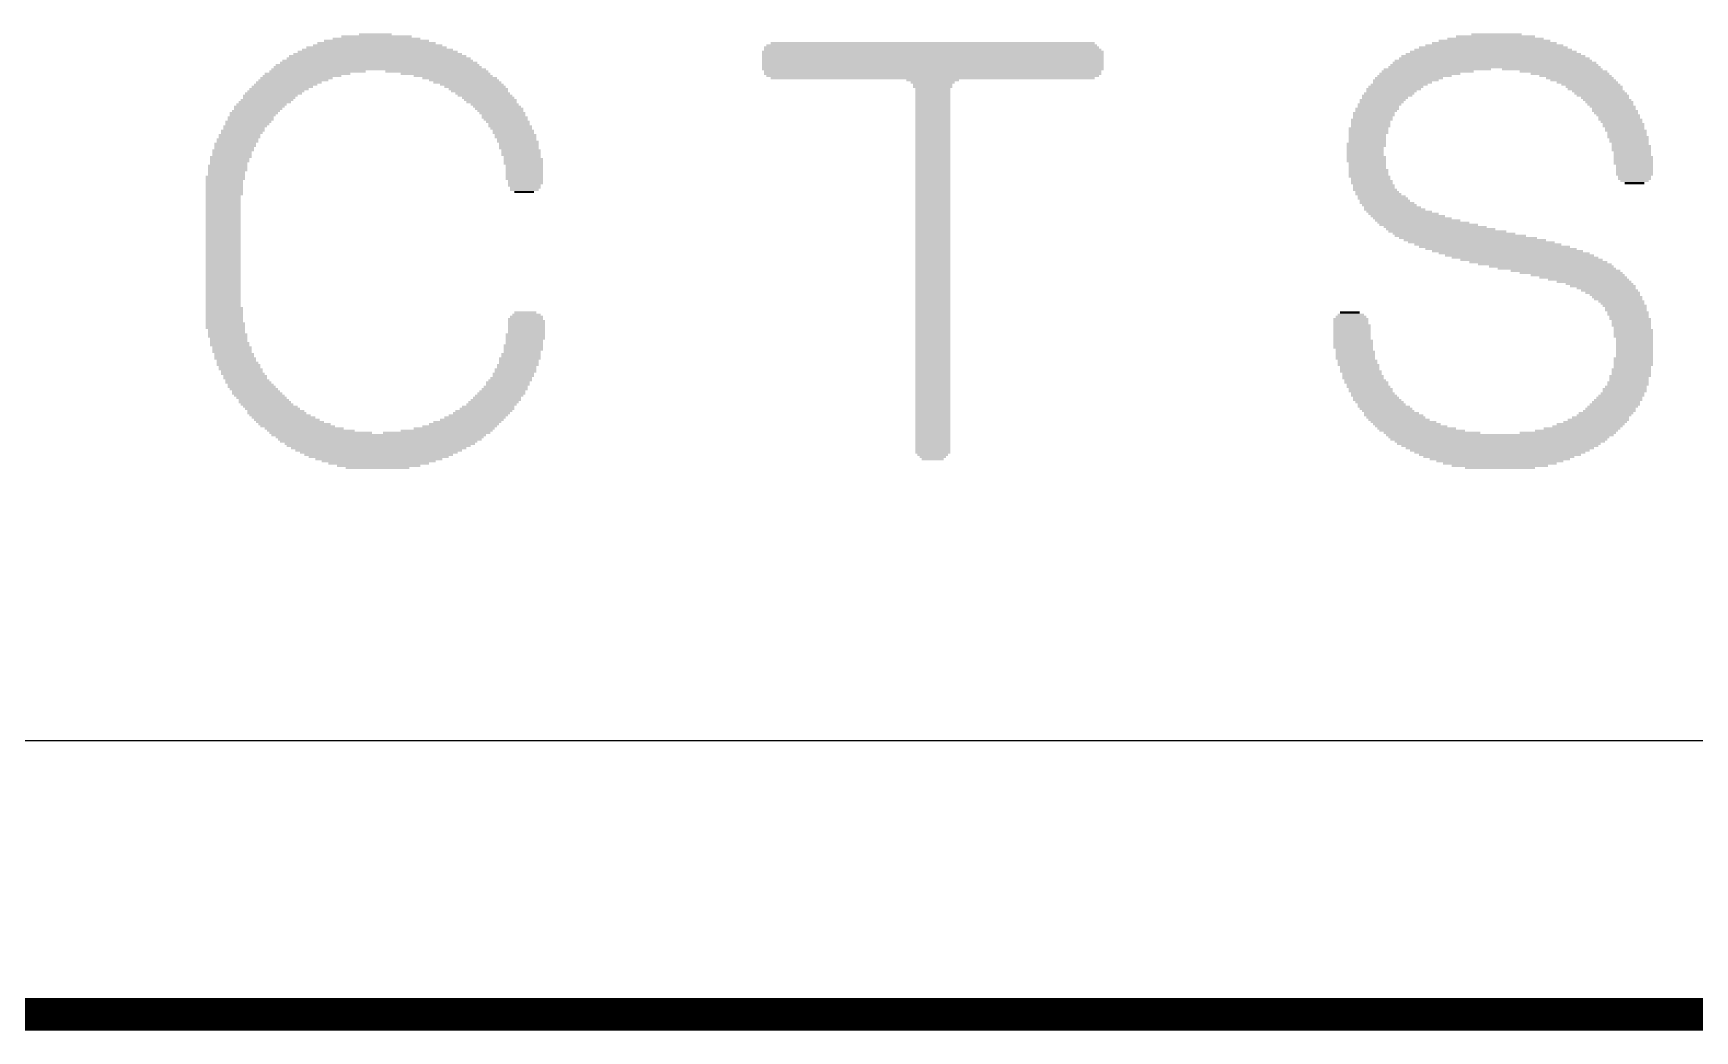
# Model space of a CAD drawing. Extents: x -0.05 to 2.15, y -0.05 to 2.68.
# Drawn here: x 1.3792 to 1.6827, y -0.053 to 0.1292 of the extents above; entities that cross this region are included whole.
import ezdxf

# ---------------------------------------------------------------- set-up
doc = ezdxf.new("R2010")
doc.units = 0
for name, color, linetype in [('1', 12, 'CONTINUOUS'), ('16', 132, 'CONTINUOUS'), ('20', 31, 'CONTINUOUS'), ('25', 253, 'CONTINUOUS')]:
    doc.layers.add(name, color=color, linetype=linetype)

# ---------------------------------------------------------------- blocks, each defined once
blk = doc.blocks.new('RECT')
blk.add_solid([(-0.5, -0.5), (0.5, -0.5), (-0.5, 0.5), (0.5, 0.5)])

msp = doc.modelspace()

# ---------------------------------------------------------------- linework, layer by layer
at = {"layer": '1', "const_width": 0.006}
msp.add_lwpolyline([(0.05, -0.05), (2.05, -0.05)], dxfattribs=at)
at = {"layer": '16', "const_width": 0.006}
msp.add_lwpolyline([(0.05, -0.05), (2.1, -0.05)], dxfattribs=at)
at = {"layer": '20'}
msp.add_line((0, 0), (2.15, 0), dxfattribs=at)

# ---------------------------------------------------------------- block references
at = {"layer": '25', "yscale": 0.0004}
for p, xscale in [((1.4419, 0.1274), 0.0216), ((1.4419, 0.1278), 0.0192), ((1.4419, 0.1282), 0.016), ((1.4419, 0.1286), 0.0128), ((1.4417, 0.129), 0.006), ((1.5435, 0.1274), 0.0592), ((1.6461, 0.1274), 0.0228), ((1.6461, 0.1278), 0.0204), ((1.6463, 0.1282), 0.0176), ((1.6463, 0.1286), 0.0144), ((1.6465, 0.129), 0.0092), ((1.4423, 0.1246), 0.0336), ((1.4421, 0.125), 0.0324), ((1.4421, 0.1254), 0.0308), ((1.4421, 0.1258), 0.0292), ((1.4421, 0.1262), 0.0276), ((1.4419, 0.1266), 0.0256), ((1.4421, 0.127), 0.0236), ((1.5435, 0.1258), 0.0624), ((1.5435, 0.1254), 0.0624), ((1.5435, 0.125), 0.0624), ((1.5435, 0.1246), 0.0624), ((1.5433, 0.1266), 0.0612), ((1.5435, 0.1262), 0.0616), ((1.5433, 0.127), 0.0604), ((1.6461, 0.1246), 0.0348), ((1.6459, 0.125), 0.0336), ((1.6459, 0.1254), 0.032), ((1.6459, 0.1258), 0.0304), ((1.6459, 0.1262), 0.0288), ((1.6459, 0.1266), 0.0272), ((1.6461, 0.127), 0.0252), ((1.4283, 0.1214), 0.0144), ((1.4293, 0.1218), 0.0156), ((1.4311, 0.1222), 0.0176), ((1.4423, 0.1226), 0.0392), ((1.4421, 0.123), 0.038), ((1.4421, 0.1234), 0.0372), ((1.4423, 0.1238), 0.036), ((1.4421, 0.1242), 0.0348), ((1.4529, 0.1222), 0.0188), ((1.4545, 0.1218), 0.0164), ((1.4559, 0.1214), 0.0144), ((1.5435, 0.1242), 0.0624), ((1.5435, 0.1238), 0.0624), ((1.5435, 0.1234), 0.0624), ((1.5435, 0.123), 0.0624), ((1.5435, 0.1226), 0.0624), ((1.5435, 0.1222), 0.0616), ((1.5435, 0.1218), 0.0616), ((1.5435, 0.1214), 0.0608), ((1.6315, 0.1214), 0.0136), ((1.6325, 0.1218), 0.0148), ((1.6339, 0.1222), 0.0168), ((1.6357, 0.1226), 0.0196), ((1.6461, 0.123), 0.0388), ((1.6461, 0.1234), 0.038), ((1.6461, 0.1238), 0.0372), ((1.6459, 0.1242), 0.036), ((1.6567, 0.1226), 0.0184), ((1.6587, 0.1222), 0.016), ((1.6599, 0.1218), 0.0144), ((1.6609, 0.1214), 0.0132), ((1.4231, 0.1182), 0.0104), ((1.4235, 0.1186), 0.0104), ((1.4241, 0.119), 0.0108), ((1.4247, 0.1194), 0.0112), ((1.4253, 0.1198), 0.0116), ((1.4259, 0.1202), 0.012), ((1.4267, 0.1206), 0.0128), ((1.4273, 0.121), 0.0132), ((1.4571, 0.121), 0.0136), ((1.4579, 0.1206), 0.0128), ((1.4585, 0.1202), 0.0124), ((1.4593, 0.1198), 0.0116), ((1.4599, 0.1194), 0.0112), ((1.4605, 0.119), 0.0108), ((1.4607, 0.1186), 0.0104), ((1.4613, 0.1182), 0.01), ((1.5435, 0.121), 0.0592), ((1.5435, 0.1206), 0.0096), ((1.5435, 0.1202), 0.008), ((1.5435, 0.1198), 0.0072), ((1.5435, 0.1194), 0.0072), ((1.5435, 0.119), 0.0064), ((1.5435, 0.1186), 0.0064), ((1.5435, 0.1182), 0.0064), ((1.6269, 0.1182), 0.0092), ((1.6277, 0.119), 0.01), ((1.6273, 0.1186), 0.0092), ((1.6281, 0.1194), 0.01), ((1.6287, 0.1198), 0.0104), ((1.6299, 0.1206), 0.012), ((1.6293, 0.1202), 0.0108), ((1.6305, 0.121), 0.0124), ((1.6617, 0.121), 0.0124), ((1.6623, 0.1206), 0.012), ((1.6631, 0.1202), 0.0112), ((1.6637, 0.1198), 0.0108), ((1.6643, 0.1194), 0.0104), ((1.6645, 0.119), 0.01), ((1.6651, 0.1186), 0.0096), ((1.6655, 0.1182), 0.0096), ((1.4205, 0.1158), 0.0092), ((1.4203, 0.1154), 0.0088), ((1.4209, 0.1162), 0.0092), ((1.4215, 0.1166), 0.0096), ((1.4219, 0.117), 0.0096), ((1.4225, 0.1178), 0.01), ((1.4223, 0.1174), 0.0096), ((1.4617, 0.1178), 0.01), ((1.4623, 0.1174), 0.0096), ((1.4627, 0.117), 0.0096), ((1.4629, 0.1166), 0.0092), ((1.4635, 0.1162), 0.0088), ((1.4639, 0.1158), 0.0088), ((1.4643, 0.1154), 0.0088), ((1.5435, 0.1178), 0.0064), ((1.5435, 0.1174), 0.0064), ((1.5435, 0.117), 0.0064), ((1.5435, 0.1166), 0.0064), ((1.5435, 0.1162), 0.0064), ((1.5435, 0.1158), 0.0064), ((1.5435, 0.1154), 0.0064), ((1.6247, 0.1154), 0.008), ((1.6251, 0.1162), 0.008), ((1.6249, 0.1158), 0.0076), ((1.6257, 0.117), 0.0084), ((1.6255, 0.1166), 0.008), ((1.6265, 0.1178), 0.0092), ((1.6261, 0.1174), 0.0084), ((1.6659, 0.1178), 0.0096), ((1.6663, 0.1174), 0.0088), ((1.6667, 0.117), 0.0088), ((1.6671, 0.1166), 0.0088), ((1.6673, 0.1162), 0.0084), ((1.6677, 0.1158), 0.0084), ((1.6679, 0.1154), 0.008), ((1.4179, 0.1122), 0.008), ((1.4185, 0.113), 0.0084), ((1.4183, 0.1126), 0.008), ((1.4189, 0.1138), 0.0084), ((1.4189, 0.1134), 0.0084), ((1.4195, 0.1146), 0.0088), ((1.4193, 0.1142), 0.0084), ((1.4199, 0.115), 0.0088), ((1.4645, 0.115), 0.0084), ((1.4649, 0.1146), 0.0084), ((1.4651, 0.1142), 0.008), ((1.4653, 0.1138), 0.0084), ((1.4655, 0.1134), 0.008), ((1.4659, 0.113), 0.008), ((1.4661, 0.1126), 0.0076), ((1.4663, 0.1122), 0.008), ((1.5435, 0.115), 0.0064), ((1.5435, 0.1146), 0.0064), ((1.5435, 0.1142), 0.0064), ((1.5435, 0.1138), 0.0064), ((1.5435, 0.1134), 0.0064), ((1.5435, 0.113), 0.0064), ((1.5435, 0.1126), 0.0064), ((1.5435, 0.1122), 0.0064), ((1.6237, 0.1134), 0.0076), ((1.6235, 0.113), 0.0072), ((1.6235, 0.1126), 0.0072), ((1.6235, 0.1122), 0.0072), ((1.6241, 0.1146), 0.0076), ((1.6241, 0.1142), 0.0076), ((1.6239, 0.1138), 0.0072), ((1.6245, 0.115), 0.0076), ((1.6681, 0.115), 0.0084), ((1.6683, 0.1146), 0.008), ((1.6687, 0.1142), 0.008), ((1.6689, 0.1138), 0.0076), ((1.6691, 0.1134), 0.008), ((1.6693, 0.113), 0.0076), ((1.6697, 0.1126), 0.0076), ((1.6697, 0.1122), 0.0076), ((1.4165, 0.1098), 0.0076), ((1.4165, 0.1094), 0.0076), ((1.4169, 0.1106), 0.0076), ((1.4169, 0.1102), 0.0076), ((1.4175, 0.1114), 0.008), ((1.4173, 0.111), 0.0076), ((1.4177, 0.1118), 0.0076), ((1.4665, 0.1118), 0.0076), ((1.4669, 0.1114), 0.0076), ((1.4669, 0.111), 0.0076), ((1.4673, 0.1106), 0.0076), ((1.4673, 0.1102), 0.0076), ((1.4675, 0.1098), 0.0072), ((1.4677, 0.1094), 0.0076), ((1.5435, 0.1118), 0.0064), ((1.5435, 0.1114), 0.0064), ((1.5435, 0.111), 0.0064), ((1.5435, 0.1106), 0.0064), ((1.5435, 0.1102), 0.0064), ((1.5435, 0.1098), 0.0064), ((1.5435, 0.1094), 0.0064), ((1.6231, 0.1118), 0.0072), ((1.6231, 0.1114), 0.0072), ((1.6231, 0.111), 0.0072), ((1.6229, 0.1106), 0.0068), ((1.6229, 0.1102), 0.0068), ((1.6229, 0.1098), 0.0068), ((1.6229, 0.1094), 0.0068), ((1.6699, 0.1118), 0.0072), ((1.6701, 0.1114), 0.0076), ((1.6703, 0.111), 0.0072), ((1.6703, 0.1106), 0.0072), ((1.6705, 0.1102), 0.0076), ((1.6707, 0.1098), 0.0072), ((1.6707, 0.1094), 0.0072), ((1.4153, 0.1066), 0.0076), ((1.4151, 0.1062), 0.0072), ((1.4157, 0.1078), 0.0076), ((1.4155, 0.1074), 0.0072), ((1.4155, 0.107), 0.0072), ((1.4161, 0.109), 0.0076), ((1.4161, 0.1086), 0.0076), ((1.4159, 0.1082), 0.0072), ((1.4679, 0.109), 0.0072), ((1.4679, 0.1086), 0.0072), ((1.4679, 0.1082), 0.0072), ((1.4683, 0.1078), 0.0072), ((1.4683, 0.1074), 0.0072), ((1.4683, 0.107), 0.0072), ((1.4685, 0.1066), 0.0068), ((1.4687, 0.1062), 0.0072), ((1.5435, 0.109), 0.0064), ((1.5435, 0.1086), 0.0064), ((1.5435, 0.1082), 0.0064), ((1.5435, 0.1078), 0.0064), ((1.5435, 0.1074), 0.0064), ((1.5435, 0.107), 0.0064), ((1.5435, 0.1066), 0.0064), ((1.5435, 0.1062), 0.0064), ((1.6227, 0.109), 0.0072), ((1.6227, 0.1086), 0.0072), ((1.6225, 0.1082), 0.0068), ((1.6225, 0.1078), 0.0068), ((1.6225, 0.1074), 0.0068), ((1.6225, 0.107), 0.0068), ((1.6227, 0.1066), 0.0072), ((1.6227, 0.1062), 0.0072), ((1.6709, 0.109), 0.0068), ((1.6711, 0.1086), 0.0072), ((1.6711, 0.1082), 0.0072), ((1.6711, 0.1078), 0.0072), ((1.6713, 0.1074), 0.0068), ((1.6713, 0.107), 0.0068), ((1.6715, 0.1066), 0.0072), ((1.6715, 0.1062), 0.0072), ((1.4143, 0.103), 0.0072), ((1.4147, 0.105), 0.0072), ((1.4147, 0.1046), 0.0072), ((1.4147, 0.1042), 0.0072), ((1.4145, 0.1038), 0.0068), ((1.4145, 0.1034), 0.0068), ((1.4151, 0.1058), 0.0072), ((1.4149, 0.1054), 0.0068), ((1.4687, 0.1058), 0.0072), ((1.4687, 0.1054), 0.0072), ((1.4689, 0.105), 0.0068), ((1.4689, 0.1046), 0.0068), ((1.4689, 0.1042), 0.0068), ((1.4689, 0.1038), 0.0068), ((1.4689, 0.1034), 0.0068), ((1.4689, 0.103), 0.0068), ((1.5435, 0.1058), 0.0064), ((1.5435, 0.1054), 0.0064), ((1.5435, 0.105), 0.0064), ((1.5435, 0.1046), 0.0064), ((1.5435, 0.1042), 0.0064), ((1.5435, 0.1038), 0.0064), ((1.5435, 0.1034), 0.0064), ((1.5435, 0.103), 0.0064), ((1.6227, 0.1058), 0.0072), ((1.6229, 0.1054), 0.0068), ((1.6229, 0.105), 0.0068), ((1.6229, 0.1046), 0.0068), ((1.6231, 0.1042), 0.0072), ((1.6231, 0.1038), 0.0072), ((1.6231, 0.1034), 0.0072), ((1.6233, 0.103), 0.0076), ((1.6715, 0.1058), 0.0072), ((1.6715, 0.1054), 0.0072), ((1.6717, 0.105), 0.0068), ((1.6717, 0.1046), 0.0068), ((1.6717, 0.1042), 0.0068), ((1.6717, 0.1038), 0.0068), ((1.6717, 0.1034), 0.0068), ((1.6717, 0.103), 0.006), ((1.4143, 0.1026), 0.0072), ((1.4141, 0.1022), 0.0068), ((1.4141, 0.1018), 0.0068), ((1.4141, 0.1014), 0.0068), ((1.4141, 0.101), 0.0068), ((1.4141, 0.1006), 0.0068), ((1.4141, 0.1002), 0.0068), ((1.4689, 0.1026), 0.0068), ((1.4691, 0.1022), 0.0064), ((1.4691, 0.1018), 0.0064), ((1.4689, 0.1014), 0.006), ((1.4691, 0.101), 0.0056), ((1.4689, 0.1006), 0.0052), ((1.4689, 0.1002), 0.0036), ((1.5435, 0.1026), 0.0064), ((1.5435, 0.1022), 0.0064), ((1.5435, 0.1018), 0.0064), ((1.5435, 0.1014), 0.0064), ((1.5435, 0.101), 0.0064), ((1.5435, 0.1006), 0.0064), ((1.5435, 0.1002), 0.0064), ((1.6235, 0.1026), 0.0072), ((1.6237, 0.1022), 0.0076), ((1.6237, 0.1018), 0.0076), ((1.6241, 0.1014), 0.0076), ((1.6241, 0.101), 0.0076), ((1.6243, 0.1006), 0.008), ((1.6247, 0.1002), 0.008), ((1.6717, 0.1026), 0.006), ((1.6717, 0.1022), 0.0052), ((1.6717, 0.1018), 0.0036), ((1.4141, 0.0998), 0.0068), ((1.4139, 0.0994), 0.0064), ((1.4139, 0.099), 0.0064), ((1.4139, 0.0986), 0.0064), ((1.4139, 0.0982), 0.0064), ((1.4139, 0.0978), 0.0064), ((1.4139, 0.0974), 0.0064), ((1.4139, 0.097), 0.0064), ((1.5435, 0.0998), 0.0064), ((1.5435, 0.0994), 0.0064), ((1.5435, 0.099), 0.0064), ((1.5435, 0.0986), 0.0064), ((1.5435, 0.0982), 0.0064), ((1.5435, 0.0978), 0.0064), ((1.5435, 0.0974), 0.0064), ((1.5435, 0.097), 0.0064), ((1.6249, 0.0998), 0.0084), ((1.6255, 0.0994), 0.0088), ((1.6257, 0.099), 0.0092), ((1.6261, 0.0986), 0.0092), ((1.6265, 0.0982), 0.01), ((1.6269, 0.0978), 0.01), ((1.6275, 0.0974), 0.0104), ((1.6279, 0.097), 0.0112), ((1.4139, 0.0966), 0.0064), ((1.4139, 0.0962), 0.0064), ((1.4139, 0.0958), 0.0064), ((1.4139, 0.0954), 0.0064), ((1.4139, 0.095), 0.0064), ((1.4139, 0.0946), 0.0064), ((1.4139, 0.0942), 0.0064), ((1.5435, 0.0966), 0.0064), ((1.5435, 0.0962), 0.0064), ((1.5435, 0.0958), 0.0064), ((1.5435, 0.0954), 0.0064), ((1.5435, 0.095), 0.0064), ((1.5435, 0.0946), 0.0064), ((1.5435, 0.0942), 0.0064), ((1.6287, 0.0966), 0.012), ((1.6295, 0.0962), 0.0128), ((1.6303, 0.0958), 0.0136), ((1.6311, 0.0954), 0.0144), ((1.6321, 0.095), 0.0156), ((1.6331, 0.0946), 0.0168), ((1.6341, 0.0942), 0.018), ((1.4139, 0.0938), 0.0064), ((1.4139, 0.0934), 0.0064), ((1.4139, 0.093), 0.0064), ((1.4139, 0.0926), 0.0064), ((1.4139, 0.0922), 0.0064), ((1.4139, 0.0918), 0.0064), ((1.4139, 0.0914), 0.0064), ((1.4139, 0.091), 0.0064), ((1.5435, 0.0938), 0.0064), ((1.5435, 0.0934), 0.0064), ((1.5435, 0.093), 0.0064), ((1.5435, 0.0926), 0.0064), ((1.5435, 0.0922), 0.0064), ((1.5435, 0.0918), 0.0064), ((1.5435, 0.0914), 0.0064), ((1.5435, 0.091), 0.0064), ((1.6353, 0.0938), 0.0188), ((1.6363, 0.0934), 0.02), ((1.6375, 0.093), 0.0216), ((1.6387, 0.0926), 0.0224), ((1.6399, 0.0922), 0.024), ((1.6413, 0.0918), 0.0252), ((1.6425, 0.0914), 0.026), ((1.6437, 0.091), 0.0268), ((1.4139, 0.0906), 0.0064), ((1.4139, 0.0902), 0.0064), ((1.4139, 0.0898), 0.0064), ((1.4139, 0.0894), 0.0064), ((1.4139, 0.089), 0.0064), ((1.4139, 0.0886), 0.0064), ((1.4139, 0.0882), 0.0064), ((1.5435, 0.0906), 0.0064), ((1.5435, 0.0902), 0.0064), ((1.5435, 0.0898), 0.0064), ((1.5435, 0.0894), 0.0064), ((1.5435, 0.089), 0.0064), ((1.5435, 0.0886), 0.0064), ((1.5435, 0.0882), 0.0064), ((1.6449, 0.0906), 0.0268), ((1.6461, 0.0902), 0.0276), ((1.6473, 0.0898), 0.0276), ((1.6485, 0.0894), 0.0276), ((1.6497, 0.089), 0.0276), ((1.6507, 0.0886), 0.0272), ((1.6517, 0.0882), 0.0268), ((1.4139, 0.0878), 0.0064), ((1.4139, 0.0874), 0.0064), ((1.4139, 0.087), 0.0064), ((1.4139, 0.0866), 0.0064), ((1.4139, 0.0862), 0.0064), ((1.4139, 0.0858), 0.0064), ((1.4139, 0.0854), 0.0064), ((1.4139, 0.085), 0.0064), ((1.5435, 0.0878), 0.0064), ((1.5435, 0.0874), 0.0064), ((1.5435, 0.087), 0.0064), ((1.5435, 0.0866), 0.0064), ((1.5435, 0.0862), 0.0064), ((1.5435, 0.0858), 0.0064), ((1.5435, 0.0854), 0.0064), ((1.5435, 0.085), 0.0064), ((1.6529, 0.0878), 0.026), ((1.6541, 0.0874), 0.0252), ((1.6553, 0.087), 0.0244), ((1.6565, 0.0866), 0.0228), ((1.6575, 0.0862), 0.0216), ((1.6591, 0.0858), 0.02), ((1.6601, 0.0854), 0.0188), ((1.6613, 0.085), 0.0172), ((1.4139, 0.0846), 0.0064), ((1.4139, 0.0842), 0.0064), ((1.4139, 0.0838), 0.0064), ((1.4139, 0.0834), 0.0064), ((1.4139, 0.083), 0.0064), ((1.4139, 0.0826), 0.0064), ((1.4139, 0.0822), 0.0064), ((1.4139, 0.0818), 0.0064), ((1.5435, 0.0846), 0.0064), ((1.5435, 0.0842), 0.0064), ((1.5435, 0.0838), 0.0064), ((1.5435, 0.0834), 0.0064), ((1.5435, 0.083), 0.0064), ((1.5435, 0.0826), 0.0064), ((1.5435, 0.0822), 0.0064), ((1.5435, 0.0818), 0.0064), ((1.6623, 0.0846), 0.016), ((1.6633, 0.0842), 0.0148), ((1.6643, 0.0838), 0.0136), ((1.6653, 0.0834), 0.0124), ((1.6659, 0.083), 0.012), ((1.6665, 0.0826), 0.0108), ((1.6671, 0.0822), 0.0104), ((1.6677, 0.0818), 0.01), ((1.4139, 0.0814), 0.0064), ((1.4139, 0.081), 0.0064), ((1.4139, 0.0806), 0.0064), ((1.4139, 0.0802), 0.0064), ((1.4139, 0.0798), 0.0064), ((1.4139, 0.0794), 0.0064), ((1.4141, 0.079), 0.0068), ((1.5435, 0.0814), 0.0064), ((1.5435, 0.081), 0.0064), ((1.5435, 0.0806), 0.0064), ((1.5435, 0.0802), 0.0064), ((1.5435, 0.0798), 0.0064), ((1.5435, 0.0794), 0.0064), ((1.5435, 0.079), 0.0064), ((1.6681, 0.0814), 0.0092), ((1.6685, 0.081), 0.0092), ((1.6687, 0.0806), 0.0088), ((1.6693, 0.0802), 0.0084), ((1.6695, 0.0798), 0.008), ((1.6699, 0.0794), 0.008), ((1.6701, 0.079), 0.0076), ((1.4141, 0.0786), 0.0068), ((1.4141, 0.0782), 0.0068), ((1.4141, 0.0778), 0.0068), ((1.4141, 0.0774), 0.0068), ((1.4141, 0.077), 0.0068), ((1.4141, 0.0766), 0.0068), ((1.4143, 0.0762), 0.0072), ((1.4143, 0.0758), 0.0072), ((1.4691, 0.077), 0.0064), ((1.4693, 0.0766), 0.0068), ((1.4693, 0.0762), 0.0068), ((1.4693, 0.0758), 0.0068), ((1.4693, 0.0774), 0.006), ((1.4693, 0.0778), 0.0052), ((1.4691, 0.0782), 0.004), ((1.5435, 0.0786), 0.0064), ((1.5435, 0.0782), 0.0064), ((1.5435, 0.0778), 0.0064), ((1.5435, 0.0774), 0.0064), ((1.5435, 0.077), 0.0064), ((1.5435, 0.0766), 0.0064), ((1.5435, 0.0762), 0.0064), ((1.5435, 0.0758), 0.0064), ((1.6199, 0.077), 0.0064), ((1.6199, 0.0766), 0.0064), ((1.6199, 0.0762), 0.0064), ((1.6201, 0.0758), 0.0068), ((1.6199, 0.0774), 0.0056), ((1.6199, 0.0778), 0.0048), ((1.6197, 0.0782), 0.0036), ((1.6701, 0.0786), 0.0076), ((1.6705, 0.0782), 0.0076), ((1.6705, 0.0778), 0.0076), ((1.6707, 0.0774), 0.0072), ((1.6709, 0.077), 0.0076), ((1.6711, 0.0766), 0.0072), ((1.6711, 0.0762), 0.0072), ((1.6711, 0.0758), 0.0072), ((1.4143, 0.0754), 0.0072), ((1.4145, 0.075), 0.0068), ((1.4145, 0.0746), 0.0068), ((1.4147, 0.0742), 0.0072), ((1.4147, 0.0738), 0.0072), ((1.4149, 0.0734), 0.0068), ((1.4149, 0.073), 0.0068), ((1.4691, 0.0742), 0.0072), ((1.4691, 0.0738), 0.0072), ((1.4691, 0.0734), 0.0072), ((1.4689, 0.073), 0.0068), ((1.4693, 0.0754), 0.0068), ((1.4693, 0.075), 0.0068), ((1.4693, 0.0746), 0.0068), ((1.5435, 0.0754), 0.0064), ((1.5435, 0.075), 0.0064), ((1.5435, 0.0746), 0.0064), ((1.5435, 0.0742), 0.0064), ((1.5435, 0.0738), 0.0064), ((1.5435, 0.0734), 0.0064), ((1.5435, 0.073), 0.0064), ((1.6201, 0.0754), 0.0068), ((1.6201, 0.075), 0.0068), ((1.6201, 0.0746), 0.0068), ((1.6201, 0.0742), 0.0068), ((1.6201, 0.0738), 0.0068), ((1.6201, 0.0734), 0.0068), ((1.6203, 0.073), 0.0072), ((1.6713, 0.0754), 0.0068), ((1.6715, 0.075), 0.0072), ((1.6715, 0.0746), 0.0072), ((1.6715, 0.0742), 0.0072), ((1.6715, 0.0738), 0.0072), ((1.6717, 0.0734), 0.0068), ((1.6717, 0.073), 0.0068), ((1.4151, 0.0726), 0.0072), ((1.4151, 0.0722), 0.0072), ((1.4155, 0.0718), 0.0072), ((1.4155, 0.0714), 0.0072), ((1.4155, 0.071), 0.0072), ((1.4159, 0.0706), 0.0072), ((1.4159, 0.0702), 0.0072), ((1.4161, 0.0698), 0.0076), ((1.4681, 0.0698), 0.0076), ((1.4683, 0.0706), 0.0072), ((1.4683, 0.0702), 0.0072), ((1.4687, 0.0722), 0.0072), ((1.4687, 0.0718), 0.0072), ((1.4687, 0.0714), 0.0072), ((1.4685, 0.071), 0.0068), ((1.4689, 0.0726), 0.0068), ((1.5435, 0.0726), 0.0064), ((1.5435, 0.0722), 0.0064), ((1.5435, 0.0718), 0.0064), ((1.5435, 0.0714), 0.0064), ((1.5435, 0.071), 0.0064), ((1.5435, 0.0706), 0.0064), ((1.5435, 0.0702), 0.0064), ((1.5435, 0.0698), 0.0064), ((1.6203, 0.0726), 0.0072), ((1.6203, 0.0722), 0.0072), ((1.6203, 0.0718), 0.0072), ((1.6205, 0.0714), 0.0068), ((1.6207, 0.071), 0.0072), ((1.6207, 0.0706), 0.0072), ((1.6207, 0.0702), 0.0072), ((1.6207, 0.0698), 0.0072), ((1.6715, 0.0698), 0.0072), ((1.6717, 0.0726), 0.0068), ((1.6717, 0.0722), 0.0068), ((1.6717, 0.0718), 0.0068), ((1.6717, 0.0714), 0.0068), ((1.6717, 0.071), 0.0068), ((1.6717, 0.0706), 0.0068), ((1.6717, 0.0702), 0.0068), ((1.4163, 0.0694), 0.0072), ((1.4165, 0.069), 0.0076), ((1.4167, 0.0686), 0.008), ((1.4169, 0.0682), 0.0076), ((1.4171, 0.0678), 0.008), ((1.4173, 0.0674), 0.0076), ((1.4175, 0.067), 0.008), ((1.4179, 0.0666), 0.008), ((1.4669, 0.067), 0.0076), ((1.4669, 0.0666), 0.0076), ((1.4673, 0.0678), 0.0076), ((1.4673, 0.0674), 0.0076), ((1.4677, 0.0686), 0.0076), ((1.4675, 0.0682), 0.0072), ((1.4679, 0.0694), 0.0072), ((1.4679, 0.069), 0.0072), ((1.5435, 0.0694), 0.0064), ((1.5435, 0.069), 0.0064), ((1.5435, 0.0686), 0.0064), ((1.5435, 0.0682), 0.0064), ((1.5435, 0.0678), 0.0064), ((1.5435, 0.0674), 0.0064), ((1.5435, 0.067), 0.0064), ((1.5435, 0.0666), 0.0064), ((1.6211, 0.0694), 0.0072), ((1.6211, 0.069), 0.0072), ((1.6213, 0.0686), 0.0076), ((1.6215, 0.0682), 0.0072), ((1.6215, 0.0678), 0.0072), ((1.6217, 0.0674), 0.0076), ((1.6219, 0.067), 0.0072), ((1.6221, 0.0666), 0.0076), ((1.6709, 0.0666), 0.0076), ((1.6711, 0.0678), 0.0072), ((1.6711, 0.0674), 0.0072), ((1.6711, 0.067), 0.0072), ((1.6715, 0.0694), 0.0072), ((1.6715, 0.069), 0.0072), ((1.6715, 0.0686), 0.0072), ((1.6713, 0.0682), 0.0068), ((1.4179, 0.0662), 0.008), ((1.4183, 0.0658), 0.008), ((1.4185, 0.0654), 0.0084), ((1.4189, 0.065), 0.0084), ((1.4191, 0.0646), 0.0088), ((1.4195, 0.0642), 0.0088), ((1.4199, 0.0638), 0.0088), ((1.4649, 0.0638), 0.0084), ((1.4653, 0.0642), 0.0084), ((1.4655, 0.0646), 0.008), ((1.4659, 0.0654), 0.008), ((1.4659, 0.065), 0.008), ((1.4663, 0.0658), 0.008), ((1.4665, 0.0662), 0.0076), ((1.5435, 0.0662), 0.0064), ((1.5435, 0.0658), 0.0064), ((1.5435, 0.0654), 0.0064), ((1.5435, 0.065), 0.0064), ((1.5435, 0.0646), 0.0064), ((1.5435, 0.0642), 0.0064), ((1.5435, 0.0638), 0.0064), ((1.6221, 0.0662), 0.0076), ((1.6225, 0.0658), 0.0076), ((1.6227, 0.0654), 0.008), ((1.6229, 0.065), 0.0076), ((1.6231, 0.0646), 0.008), ((1.6235, 0.0642), 0.008), ((1.6235, 0.0638), 0.008), ((1.6699, 0.0642), 0.008), ((1.6699, 0.0638), 0.008), ((1.6701, 0.0646), 0.0076), ((1.6705, 0.0654), 0.0076), ((1.6705, 0.065), 0.0076), ((1.6707, 0.0662), 0.0072), ((1.6707, 0.0658), 0.0072), ((1.4201, 0.0634), 0.0092), ((1.4205, 0.063), 0.0092), ((1.4209, 0.0626), 0.0092), ((1.4213, 0.0622), 0.0092), ((1.4215, 0.0618), 0.0096), ((1.4219, 0.0614), 0.0096), ((1.4225, 0.061), 0.01), ((1.4229, 0.0606), 0.01), ((1.4621, 0.0606), 0.01), ((1.4623, 0.061), 0.0096), ((1.4629, 0.0614), 0.0092), ((1.4633, 0.0618), 0.0092), ((1.4637, 0.0622), 0.0092), ((1.4639, 0.0626), 0.0088), ((1.4643, 0.063), 0.0088), ((1.4647, 0.0634), 0.0088), ((1.5435, 0.0634), 0.0064), ((1.5435, 0.063), 0.0064), ((1.5435, 0.0626), 0.0064), ((1.5435, 0.0622), 0.0064), ((1.5435, 0.0618), 0.0064), ((1.5435, 0.0614), 0.0064), ((1.5435, 0.061), 0.0064), ((1.5435, 0.0606), 0.0064), ((1.6239, 0.0634), 0.008), ((1.6241, 0.063), 0.0084), ((1.6245, 0.0626), 0.0084), ((1.6247, 0.0622), 0.0088), ((1.6251, 0.0618), 0.0088), ((1.6255, 0.0614), 0.0088), ((1.6259, 0.061), 0.0096), ((1.6263, 0.0606), 0.0096), ((1.6673, 0.0606), 0.0092), ((1.6677, 0.061), 0.0092), ((1.6681, 0.0614), 0.0092), ((1.6683, 0.0618), 0.0088), ((1.6687, 0.0622), 0.0088), ((1.6689, 0.0626), 0.0084), ((1.6693, 0.063), 0.0084), ((1.6695, 0.0634), 0.008), ((1.4235, 0.0602), 0.0104), ((1.4237, 0.0598), 0.0108), ((1.4243, 0.0594), 0.0112), ((1.4249, 0.059), 0.0116), ((1.4255, 0.0586), 0.012), ((1.4261, 0.0582), 0.0124), ((1.4269, 0.0578), 0.0132), ((1.4579, 0.0578), 0.0128), ((1.4585, 0.0582), 0.0124), ((1.4593, 0.0586), 0.0116), ((1.4599, 0.059), 0.0112), ((1.4605, 0.0594), 0.0108), ((1.4611, 0.0598), 0.0104), ((1.4615, 0.0602), 0.0104), ((1.5435, 0.0602), 0.0064), ((1.5435, 0.0598), 0.0064), ((1.5435, 0.0594), 0.0064), ((1.5435, 0.059), 0.0064), ((1.5435, 0.0586), 0.0064), ((1.5435, 0.0582), 0.0064), ((1.5435, 0.0578), 0.0064), ((1.6267, 0.0602), 0.0096), ((1.6273, 0.0598), 0.01), ((1.6277, 0.0594), 0.0108), ((1.6281, 0.059), 0.0108), ((1.6287, 0.0586), 0.0112), ((1.6295, 0.0582), 0.012), ((1.6301, 0.0578), 0.0124), ((1.6637, 0.0578), 0.0124), ((1.6645, 0.0582), 0.0116), ((1.6651, 0.0586), 0.0112), ((1.6655, 0.059), 0.0104), ((1.6661, 0.0594), 0.01), ((1.6665, 0.0598), 0.01), ((1.6671, 0.0602), 0.0096), ((1.4275, 0.0574), 0.0136), ((1.4287, 0.057), 0.0144), ((1.4299, 0.0566), 0.016), ((1.4317, 0.0562), 0.0188), ((1.4423, 0.0558), 0.0392), ((1.4425, 0.0554), 0.038), ((1.4425, 0.055), 0.0372), ((1.4423, 0.0546), 0.036), ((1.4529, 0.0562), 0.0196), ((1.4547, 0.0566), 0.0168), ((1.4561, 0.057), 0.0148), ((1.4571, 0.0574), 0.0136), ((1.5435, 0.0574), 0.0064), ((1.5435, 0.057), 0.0064), ((1.5435, 0.0566), 0.0064), ((1.5435, 0.0562), 0.0064), ((1.5435, 0.0558), 0.0064), ((1.5435, 0.0554), 0.0064), ((1.5435, 0.055), 0.0064), ((1.5435, 0.0546), 0.0064), ((1.6309, 0.0574), 0.0132), ((1.6319, 0.057), 0.0144), ((1.6329, 0.0566), 0.0156), ((1.6347, 0.0562), 0.0176), ((1.6471, 0.0558), 0.0416), ((1.6469, 0.0554), 0.0404), ((1.6469, 0.055), 0.0396), ((1.6471, 0.0546), 0.0384), ((1.6595, 0.0562), 0.0176), ((1.6611, 0.0566), 0.0152), ((1.6621, 0.057), 0.014), ((1.6631, 0.0574), 0.0128), ((1.4425, 0.0542), 0.0348), ((1.4423, 0.0538), 0.0336), ((1.4423, 0.0534), 0.032), ((1.4423, 0.053), 0.0304), ((1.4423, 0.0526), 0.0288), ((1.4423, 0.0522), 0.0272), ((1.4423, 0.0518), 0.0256), ((1.4423, 0.0514), 0.0232), ((1.5435, 0.0542), 0.0064), ((1.5435, 0.0538), 0.0064), ((1.5435, 0.0534), 0.0064), ((1.5435, 0.053), 0.0064), ((1.5435, 0.0526), 0.0064), ((1.5435, 0.0522), 0.0056), ((1.5435, 0.0518), 0.0048), ((1.5435, 0.0514), 0.004), ((1.6469, 0.0542), 0.0372), ((1.6471, 0.0538), 0.036), ((1.6471, 0.0534), 0.0344), ((1.6471, 0.053), 0.0328), ((1.6471, 0.0526), 0.0312), ((1.6471, 0.0522), 0.0296), ((1.6469, 0.0518), 0.0276), ((1.6471, 0.0514), 0.0256), ((1.4423, 0.051), 0.0208), ((1.4423, 0.0506), 0.0184), ((1.4423, 0.0502), 0.0152), ((1.4421, 0.0498), 0.0116), ((1.6471, 0.051), 0.0232), ((1.6471, 0.0506), 0.0208), ((1.6471, 0.0502), 0.0176), ((1.6471, 0.0498), 0.0128)]:
    msp.add_blockref('RECT', p, dxfattribs=dict(at, xscale=xscale))

doc.saveas('drawing.dxf')
